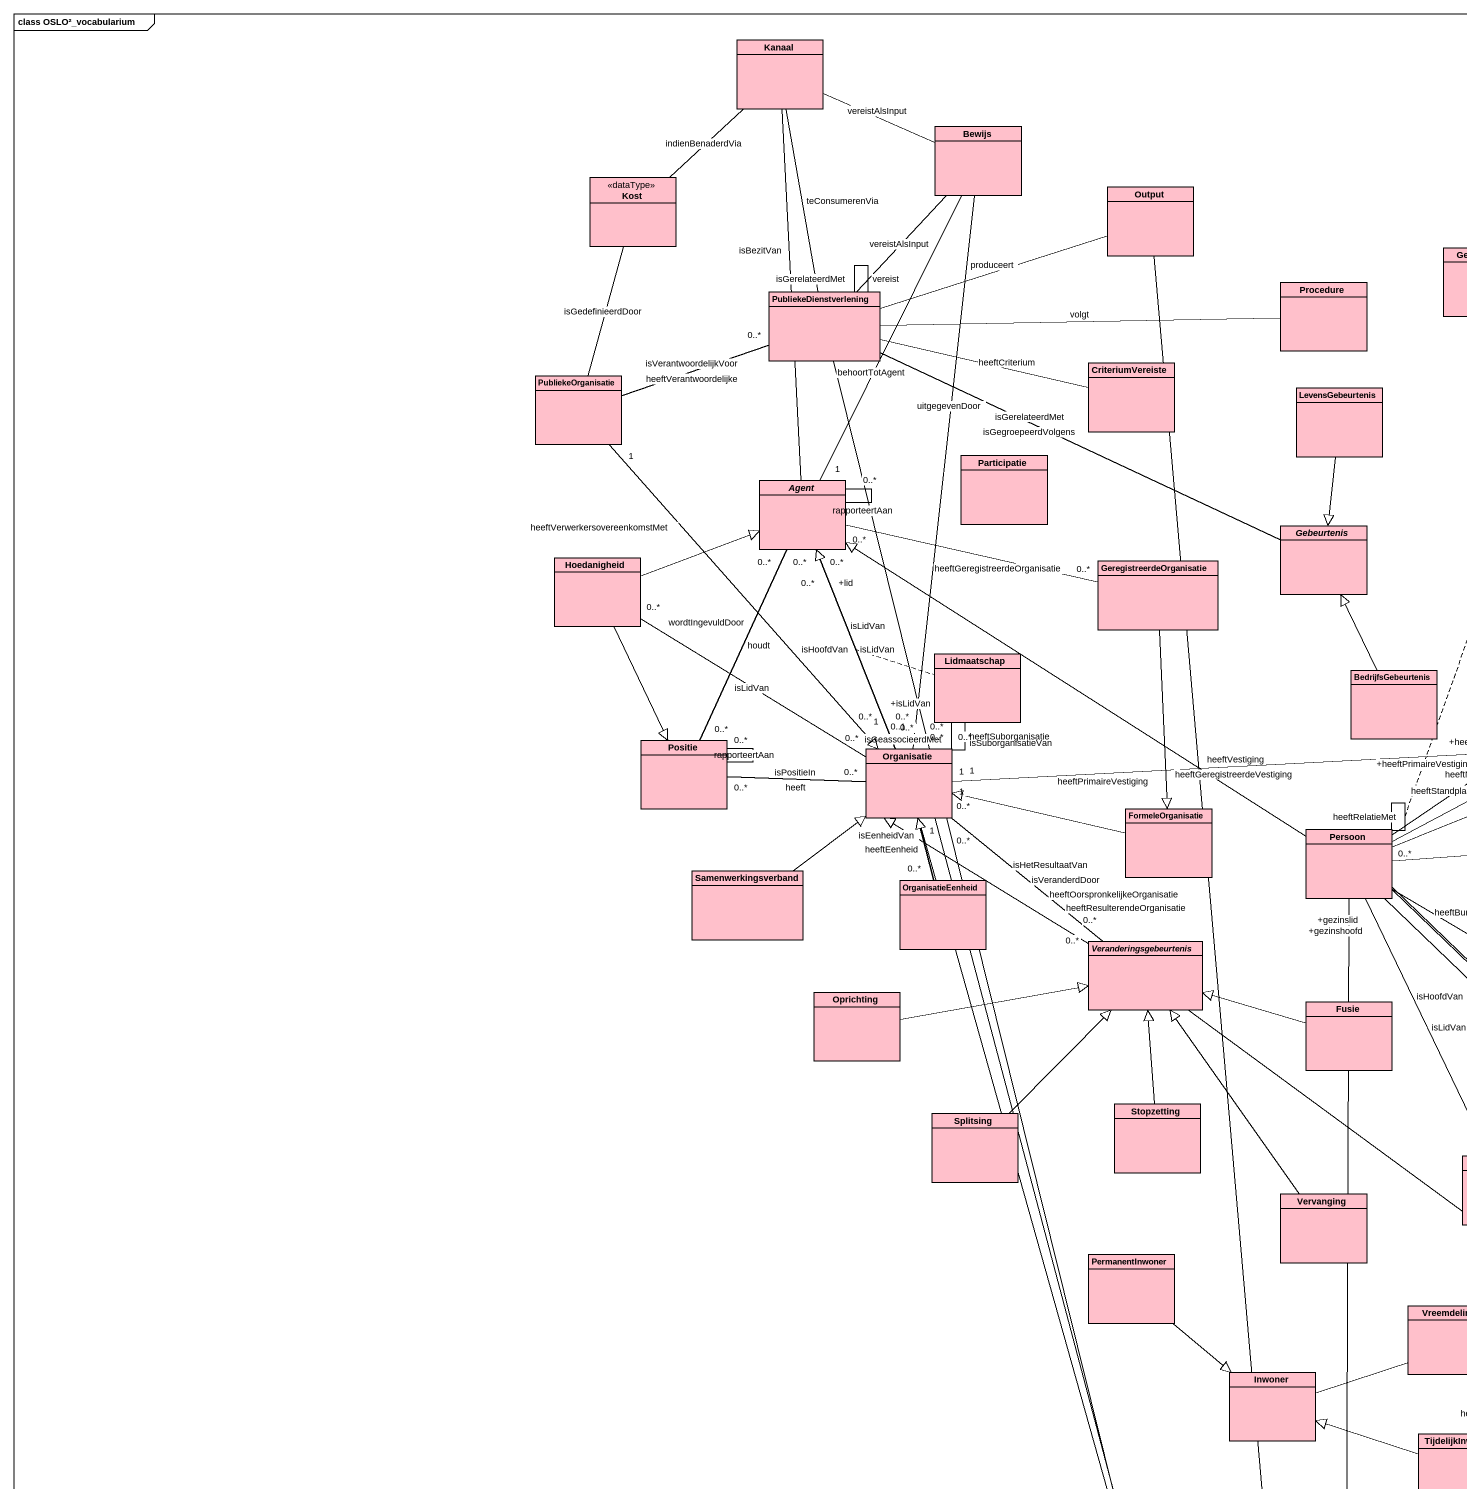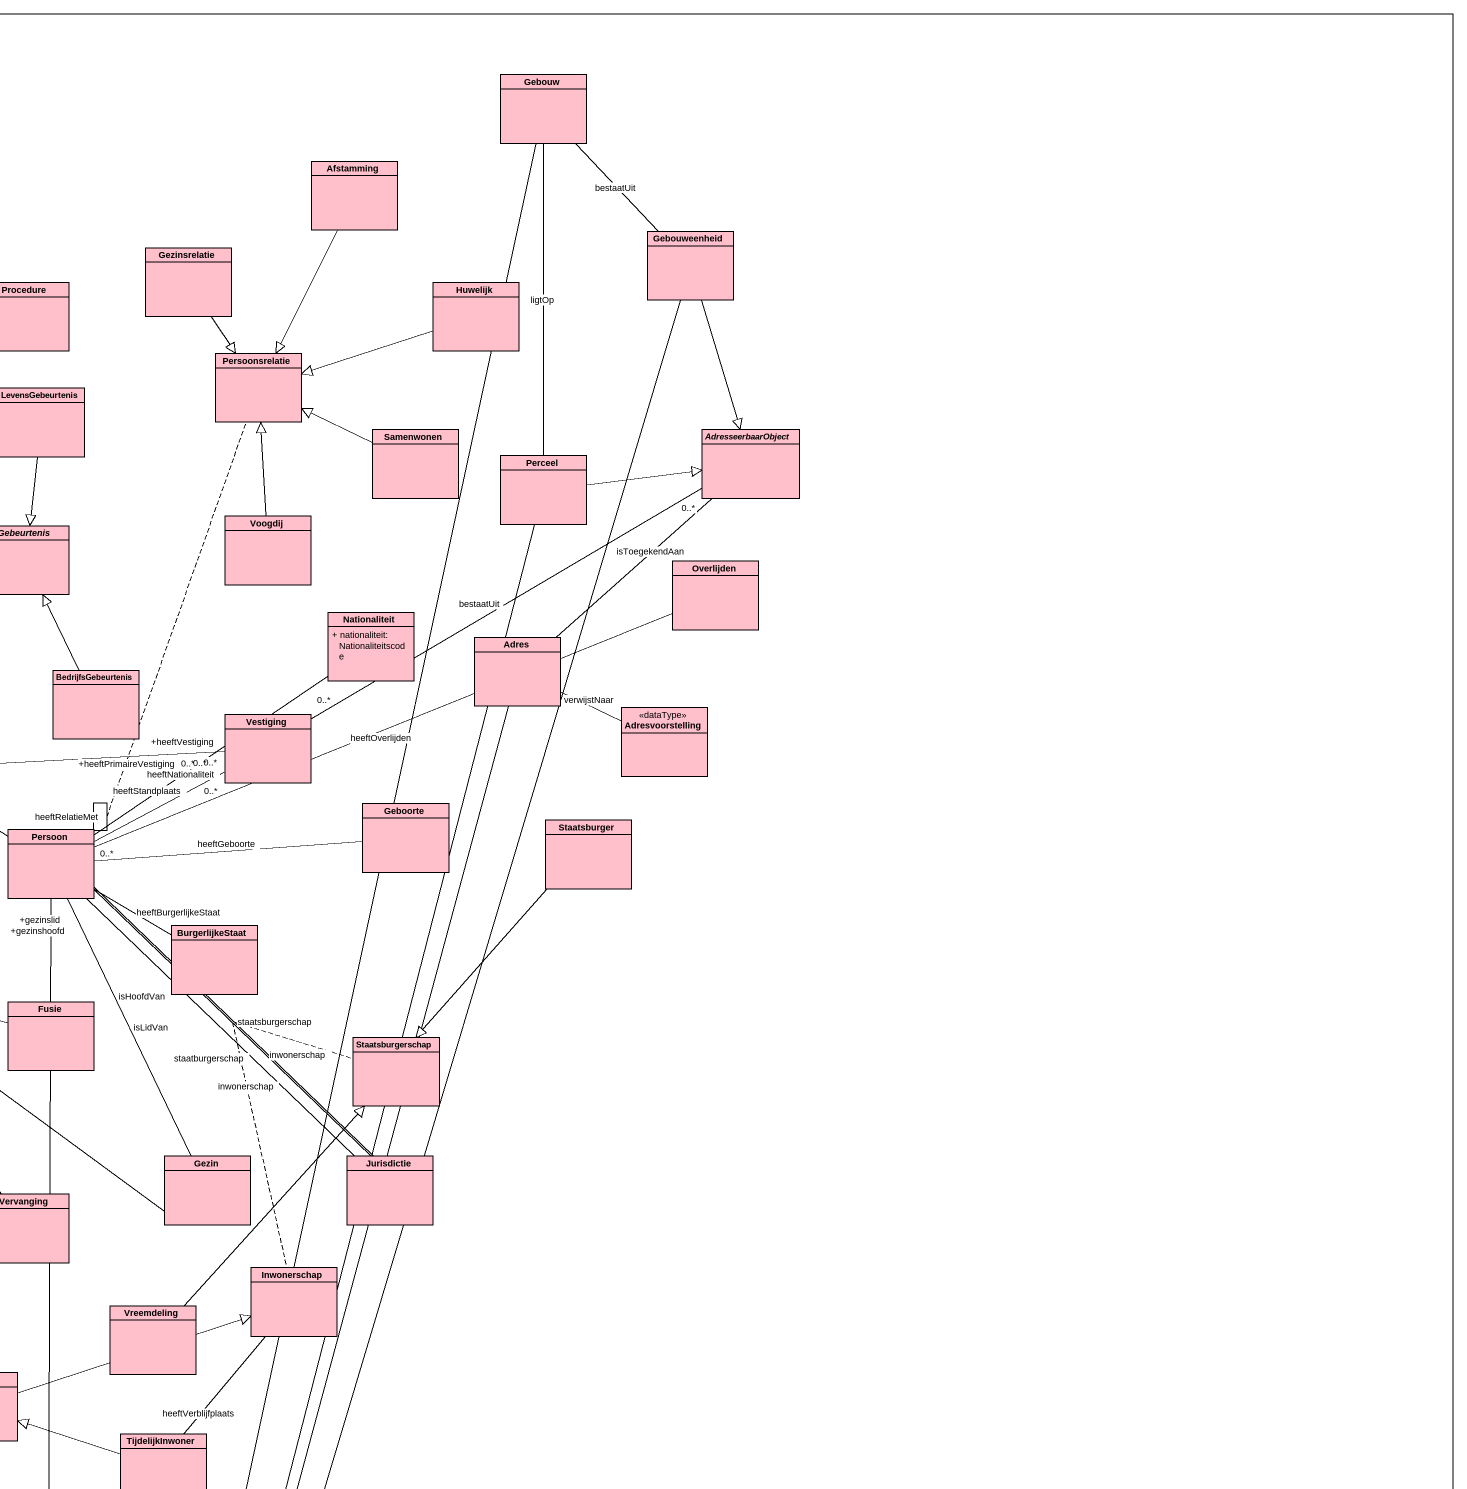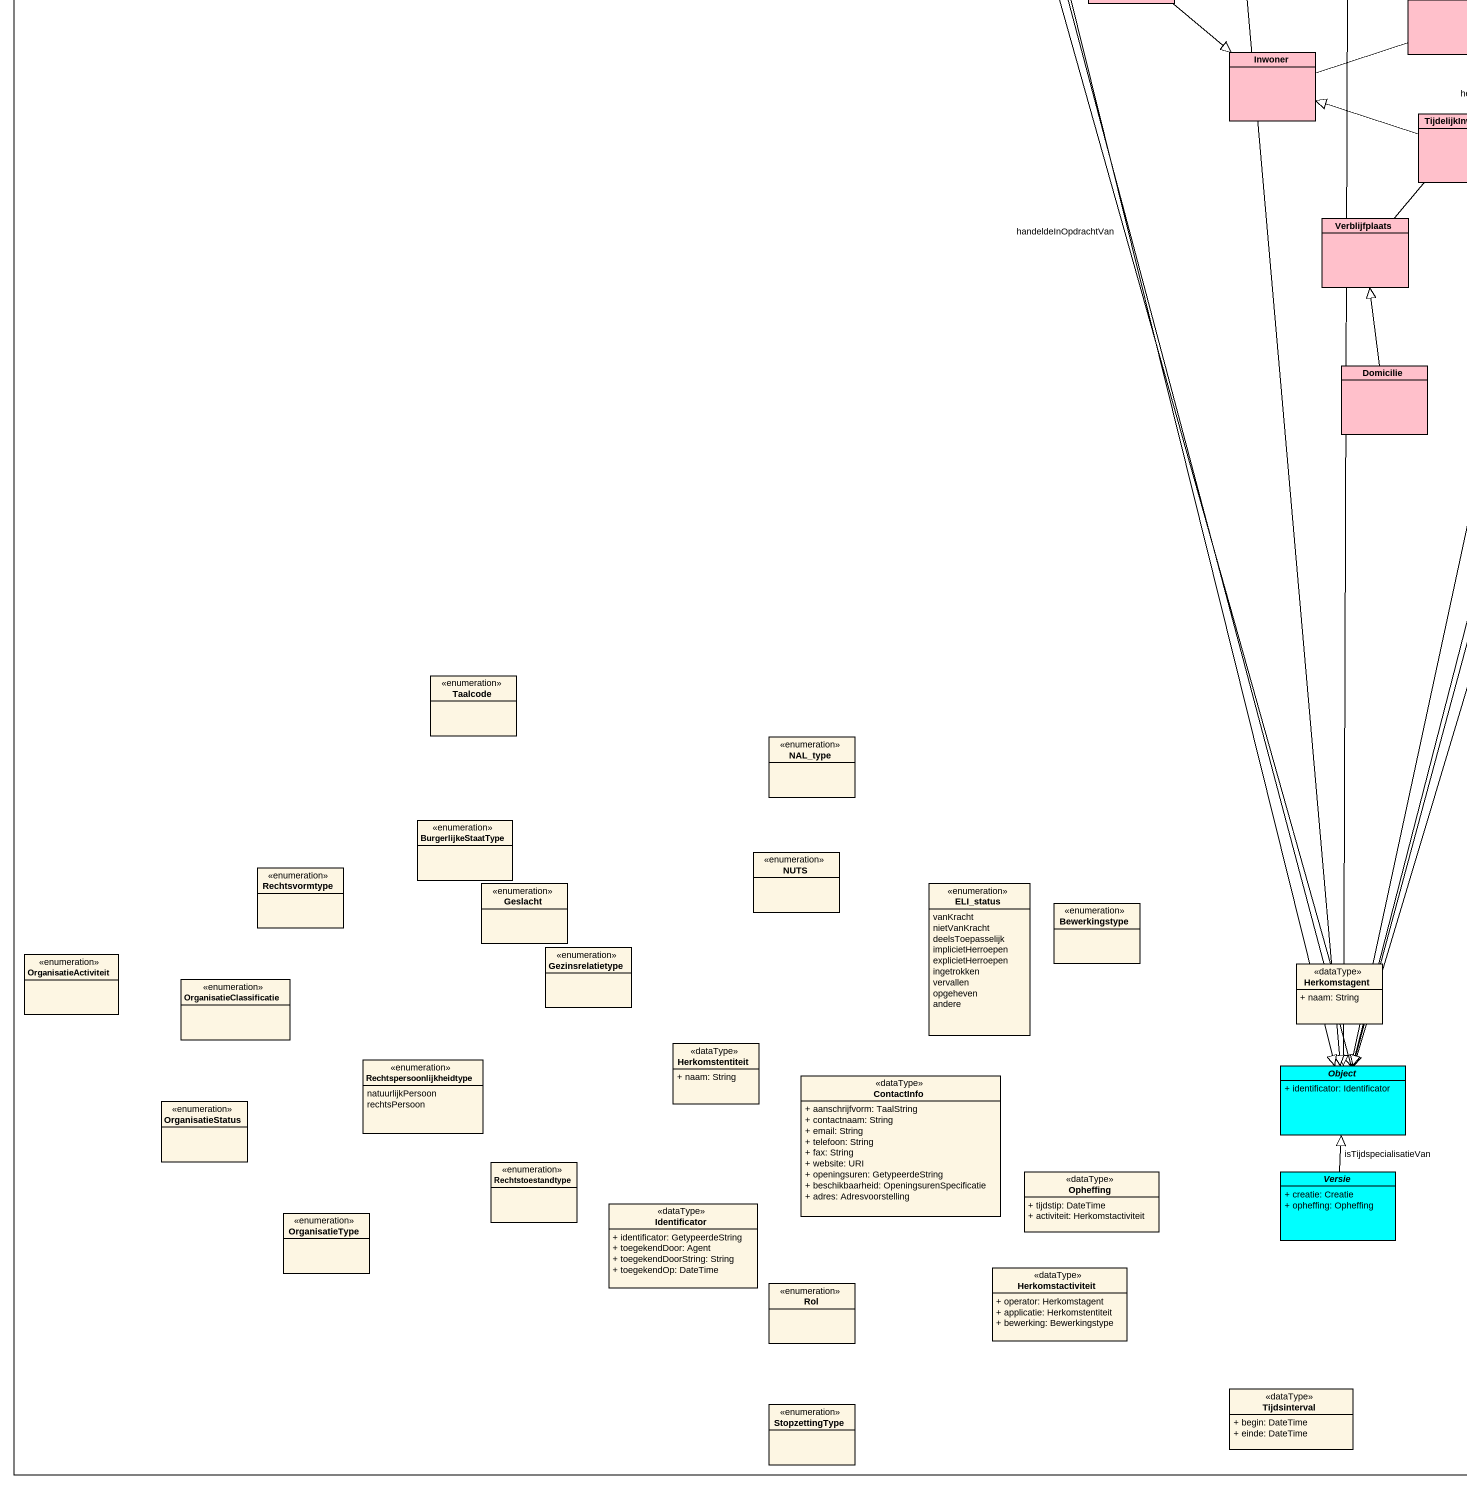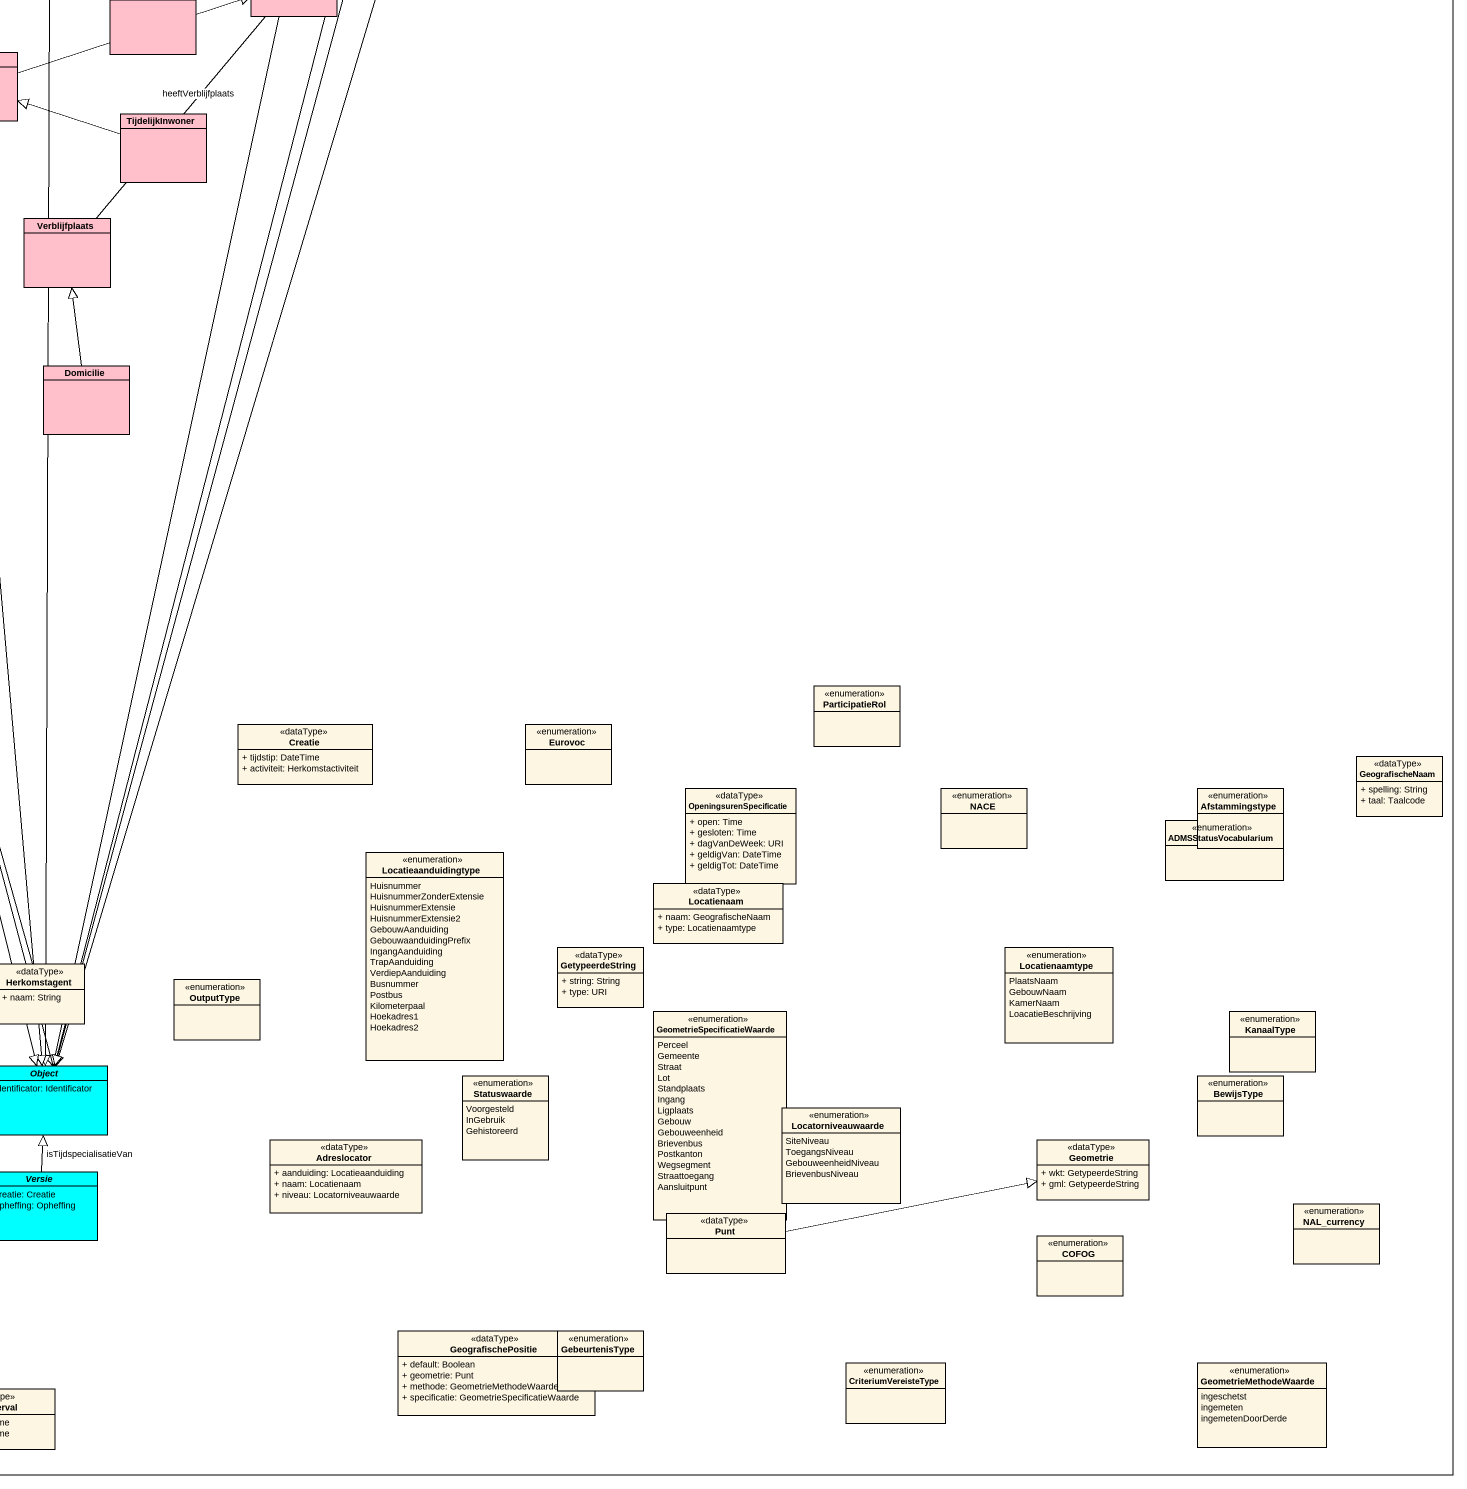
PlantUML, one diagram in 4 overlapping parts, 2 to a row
@startuml
mainframe class OSLO²_vocabularium
hide circle
hide empty members
skinparam classAttributeIconSize 0
class Kanaal #FFC0CB
class Gebouw #FFC0CB
class Bewijs #FFC0CB
class Kost <<dataType>> #FFC0CB
class Output #FFC0CB
class Afstamming #FFC0CB
class Gebouweenheid #FFC0CB
class Gezinsrelatie #FFC0CB
class PubliekeDienstverlening #FFC0CB
class Procedure #FFC0CB
class Huwelijk #FFC0CB
class PubliekeOrganisatie #FFC0CB
class CriteriumVereiste #FFC0CB
class LevensGebeurtenis #FFC0CB
class Persoonsrelatie #FFC0CB
class Participatie #FFC0CB
class Samenwonen #FFC0CB
class Perceel #FFC0CB
abstract class AdresseerbaarObject #FFC0CB
abstract class "Agent" as Agent_ #FFC0CB
abstract class Gebeurtenis #FFC0CB
class Voogdij #FFC0CB
class Hoedanigheid #FFC0CB
class GeregistreerdeOrganisatie #FFC0CB
class Overlijden #FFC0CB
class Nationaliteit #FFC0CB {
  + nationaliteit: Nationaliteitscode
}
class Lidmaatschap #FFC0CB
class Adres #FFC0CB
class BedrijfsGebeurtenis #FFC0CB
class Vestiging #FFC0CB
class Adresvoorstelling <<dataType>> #FFC0CB
class Positie #FFC0CB
class Organisatie #FFC0CB
class FormeleOrganisatie #FFC0CB
class Geboorte #FFC0CB
class Persoon #FFC0CB
class Staatsburger #FFC0CB
class Samenwerkingsverband #FFC0CB
class OrganisatieEenheid #FFC0CB
class BurgerlijkeStaat #FFC0CB
abstract class Veranderingsgebeurtenis #FFC0CB
class Oprichting #FFC0CB
class Fusie #FFC0CB
class Staatsburgerschap #FFC0CB
class Splitsing #FFC0CB
class Stopzetting #FFC0CB
class Gezin #FFC0CB
class Jurisdictie #FFC0CB
class Vervanging #FFC0CB
class PermanentInwoner #FFC0CB
class Inwonerschap #FFC0CB
class Vreemdeling #FFC0CB
class Inwoner #FFC0CB
class TijdelijkInwoner #FFC0CB
class Verblijfplaats #FFC0CB
class Domicilie #FFC0CB
enum Taalcode
enum ParticipatieRol
enum NAL_type
class Creatie <<dataType>> {
  + tijdstip: DateTime
  + activiteit: Herkomstactiviteit
}
enum Eurovoc
class GeografischeNaam <<dataType>> {
  + spelling: String
  + taal: Taalcode
}
enum BurgerlijkeStaatType
class OpeningsurenSpecificatie <<dataType>> {
  + open: Time
  + gesloten: Time
  + dagVanDeWeek: URI
  + geldigVan: DateTime
  + geldigTot: DateTime
}
enum NACE
enum ADMSStatusVocabularium
enum Afstammingstype
enum NUTS
enum Locatieaanduidingtype {
  Huisnummer
  HuisnummerZonderExtensie
  HuisnummerExtensie
  HuisnummerExtensie2
  GebouwAanduiding
  GebouwaanduidingPrefix
  IngangAanduiding
  TrapAanduiding
  VerdiepAanduiding
  Busnummer
  Postbus
  Kilometerpaal
  Hoekadres1
  Hoekadres2
}
enum Rechtsvormtype
enum Geslacht
enum ELI_status {
  vanKracht
  nietVanKracht
  deelsToepasselijk
  implicietHerroepen
  explicietHerroepen
  ingetrokken
  vervallen
  opgeheven
  andere
}
class Locatienaam <<dataType>> {
  + naam: GeografischeNaam
  + type: Locatienaamtype
}
enum Bewerkingstype
enum OrganisatieActiviteit
enum Gezinsrelatietype
class Herkomstagent <<dataType>> {
  + naam: String
}
class GetypeerdeString <<dataType>> {
  + string: String
  + type: URI
}
enum Locatienaamtype {
  PlaatsNaam
  GebouwNaam
  KamerNaam
  LoacatieBeschrijving
}
enum OrganisatieClassificatie
enum OutputType
enum GeometrieSpecificatieWaarde {
  Perceel
  Gemeente
  Straat
  Lot
  Standplaats
  Ingang
  Ligplaats
  Gebouw
  Gebouweenheid
  Brievenbus
  Postkanton
  Wegsegment
  Straattoegang
  Aansluitpunt
}
enum KanaalType
class Herkomstentiteit <<dataType>> {
  + naam: String
}
enum Rechtspersoonlijkheidtype {
  natuurlijkPersoon
  rechtsPersoon
}
class ContactInfo <<dataType>> {
  + aanschrijfvorm: TaalString
  + contactnaam: String
  + email: String
  + telefoon: String
  + fax: String
  + website: URI
  + openingsuren: GetypeerdeString
  + beschikbaarheid: OpeningsurenSpecificatie
  + adres: Adresvoorstelling
}
abstract class "Object" as Object_ #00FFFF {
  + identificator: Identificator
}
enum Statuswaarde {
  Voorgesteld
  InGebruik
  Gehistoreerd
}
enum BewijsType
enum OrganisatieStatus
enum Locatorniveauwaarde {
  SiteNiveau
  ToegangsNiveau
  GebouweenheidNiveau
  BrievenbusNiveau
}
enum Rechtstoestandtype
class Opheffing <<dataType>> {
  + tijdstip: DateTime
  + activiteit: Herkomstactiviteit
}
abstract class Versie #00FFFF {
  + creatie: Creatie
  + opheffing: Opheffing
}
class Adreslocator <<dataType>> {
  + aanduiding: Locatieaanduiding
  + naam: Locatienaam
  + niveau: Locatorniveauwaarde
}
class Geometrie <<dataType>> {
  + wkt: GetypeerdeString
  + gml: GetypeerdeString
}
class Identificator <<dataType>> {
  + identificator: GetypeerdeString
  + toegekendDoor: Agent
  + toegekendDoorString: String
  + toegekendOp: DateTime
}
enum NAL_currency
enum OrganisatieType
class Punt <<dataType>>
enum COFOG
enum Rol
class Herkomstactiviteit <<dataType>> {
  + operator: Herkomstagent
  + applicatie: Herkomstentiteit
  + bewerking: Bewerkingstype
}
class GeografischePositie <<dataType>> {
  + default: Boolean
  + geometrie: Punt
  + methode: GeometrieMethodeWaarde
  + specificatie: GeometrieSpecificatieWaarde
}
enum GebeurtenisType
enum CriteriumVereisteType
enum GeometrieMethodeWaarde {
  ingeschetst
  ingemeten
  ingemetenDoorDerde
}
enum StopzettingType
class Tijdsinterval <<dataType>> {
  + begin: DateTime
  + einde: DateTime
}
Kanaal -right- Bewijs : vereistAlsInput
Kanaal -- Agent_ : isBezitVan
Gebouw -- Gebouweenheid : bestaatUit
Gebouw -- Perceel : ligtOp
Gebouw --|> Object_
Bewijs -- "1" Agent_ : behoortTotAgent
Bewijs -- "0..1" Organisatie : uitgegevenDoor
Kost -up- Kanaal : indienBenaderdVia
Kost -- PubliekeOrganisatie : isGedefinieerdDoor
Output --|> Object_
Afstamming --|> Persoonsrelatie
Gebouweenheid --|> AdresseerbaarObject
Gebouweenheid --|> Object_
Gezinsrelatie --|> Persoonsrelatie
PubliekeDienstverlening -up- Kanaal : teConsumerenVia
PubliekeDienstverlening -up- Bewijs : vereistAlsInput
PubliekeDienstverlening -right- Output : produceert
PubliekeDienstverlening -- PubliekeDienstverlening : vereist
PubliekeDienstverlening -- PubliekeDienstverlening : isGerelateerdMet
PubliekeDienstverlening -right- Procedure : volgt
PubliekeDienstverlening -left- PubliekeOrganisatie : heeftVerantwoordelijke
PubliekeDienstverlening -right- CriteriumVereiste : heeftCriterium
PubliekeDienstverlening -right- Gebeurtenis : isGegroepeerdVolgens
PubliekeDienstverlening --|> Object_
Huwelijk -left-|> Persoonsrelatie
PubliekeOrganisatie -right- "0..*" PubliekeDienstverlening : isVerantwoordelijkVoor
PubliekeOrganisatie "1" -- "1" Organisatie : heeftVerwerkersovereenkomstMet
PubliekeOrganisatie --|> Organisatie
LevensGebeurtenis --|> Gebeurtenis
Samenwonen -left-|> Persoonsrelatie
Perceel -right-|> AdresseerbaarObject
Perceel --|> Object_
Agent_ -- "0..*" Agent_ : rapporteertAan
Agent_ "0..*" -right- "0..*" GeregistreerdeOrganisatie : heeftGeregistreerdeOrganisatie
Agent_ "0..*" -- "0..*" Positie : houdt
Agent_ "0..*" -- "+isLidVan\n0..*" Organisatie : isLidVan
Agent_ "0..*" -- "0..*" Organisatie : isHoofdVan
Agent_ "+lid\n0..*" -- "0..*" Organisatie : isLidVan
(Agent_, Organisatie) .. Lidmaatschap
Gebeurtenis -left- PubliekeDienstverlening : isGerelateerdMet
Voogdij -up-|> Persoonsrelatie
Hoedanigheid -right-|> Agent_
Hoedanigheid --|> Positie
Hoedanigheid "0..*" -- "0..*" Organisatie : isLidVan
GeregistreerdeOrganisatie --|> FormeleOrganisatie
Adres -up- AdresseerbaarObject : isToegekendAan
Adres --|> Object_
BedrijfsGebeurtenis -up-|> Gebeurtenis
Vestiging "0..*" -right- "0..*" AdresseerbaarObject : bestaatUit
Adresvoorstelling -left- Adres : verwijstNaar
Positie -up- Agent_ : wordtIngevuldDoor
Positie -- "0..*" Positie : rapporteertAan
Positie -right- "0..*" Organisatie : isPositieIn
Organisatie -up-|> Agent_
Organisatie "1" -right- "+heeftVestiging\n0..*" Vestiging : heeftVestiging
Organisatie "1" -right- "0..*" Vestiging : heeftGeregistreerdeVestiging
Organisatie "1" -right- "+heeftPrimaireVestiging\n0..*" Vestiging : heeftPrimaireVestiging
Organisatie -left- "0..*" Positie : heeft
Organisatie -- "0..*" Organisatie : heeftSuborganisatie
Organisatie -- "0..*" Organisatie : isGeassocieerdMet
Organisatie -- "0..*" Organisatie : isSuborganisatieVan
Organisatie "1" -- "0..*" OrganisatieEenheid : heeftEenheid
Organisatie -- "0..*" Veranderingsgebeurtenis : isVeranderdDoor
Organisatie -- "0..*" Veranderingsgebeurtenis : isHetResultaatVan
Organisatie --|> Object_
FormeleOrganisatie -left-|> Organisatie
Persoon -up-|> Agent_
Persoon -right- Overlijden : heeftOverlijden
Persoon -up- Nationaliteit : heeftNationaliteit
Persoon "0..*" -right- "0..*" Vestiging : heeftStandplaats
Persoon -right- Geboorte : heeftGeboorte
Persoon -- Persoon : heeftRelatieMet
(Persoon, Persoon) .. Persoonsrelatie
Persoon -right- BurgerlijkeStaat : heeftBurgerlijkeStaat
Persoon "+gezinslid" -- Gezin : isLidVan
Persoon "+gezinshoofd" -- Gezin : isHoofdVan
Persoon -- Jurisdictie : staatburgerschap
Persoon -- Jurisdictie : staatsburgerschap
(Persoon, Jurisdictie) .. Staatsburgerschap
Persoon -- Jurisdictie : inwonerschap
(Persoon, Jurisdictie) .. Inwonerschap
Persoon -- Jurisdictie : inwonerschap
Persoon --|> Object_
Staatsburger --|> Staatsburgerschap
Samenwerkingsverband -up-|> Organisatie
OrganisatieEenheid -up- Organisatie : isEenheidVan
OrganisatieEenheid -up-|> Organisatie
Veranderingsgebeurtenis -up- "0..*" Organisatie : heeftResulterendeOrganisatie
Veranderingsgebeurtenis -up- "0..*" Organisatie : heeftOorspronkelijkeOrganisatie
Oprichting -right-|> Veranderingsgebeurtenis
Fusie -left-|> Veranderingsgebeurtenis
Splitsing -up-|> Veranderingsgebeurtenis
Stopzetting -up-|> Veranderingsgebeurtenis
Gezin -up-|> Organisatie
Vervanging -up-|> Veranderingsgebeurtenis
PermanentInwoner --|> Inwoner
Inwonerschap -- Verblijfplaats : heeftVerblijfplaats
Vreemdeling -up-|> Staatsburgerschap
Inwoner -right-|> Inwonerschap
TijdelijkInwoner -left-|> Inwoner
Domicilie -up-|> Verblijfplaats
Herkomstagent -up- Organisatie : handeldeInOpdrachtVan
Versie -up-|> Object_
Versie -up- Object_ : isTijdspecialisatieVan
Punt -right-|> Geometrie
@enduml
